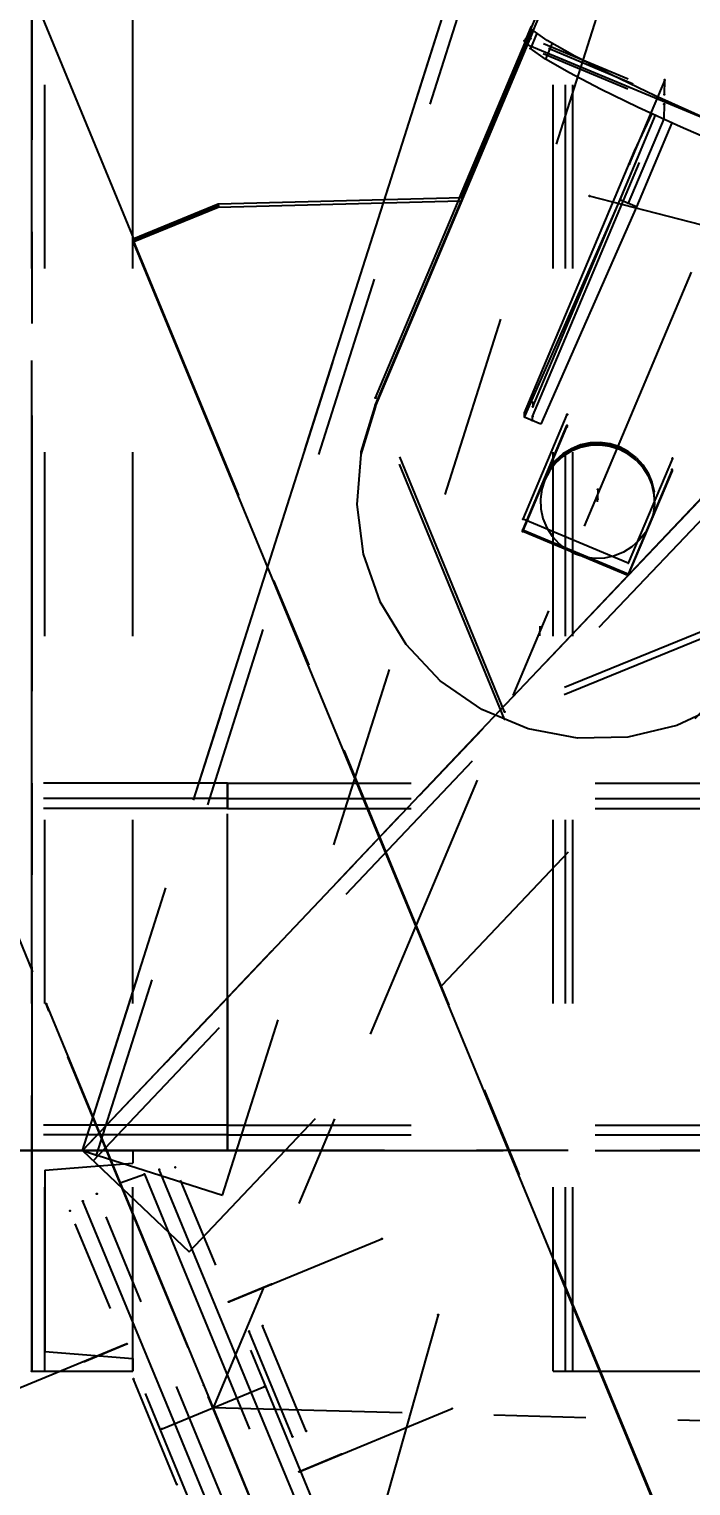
# Model space of a CAD drawing. Header units: millimetres. Extents: x 2368 to 8313, y 7493 to 11698.
# Drawn here: x 5296.59 to 5303.79, y 11269.77 to 11285.62 of the extents above; entities that cross this region are included whole.
import ezdxf

# ---------------------------------------------------------------- set-up
doc = ezdxf.new("R2010")
doc.units = ezdxf.units.MM
for name, pattern in [('XKITLINE00', [0]), ('XKITLINE02', [4, 2, -2]), ('XKITLINE03', [6, 3, -1, 1, -1])]:
    doc.linetypes.add(name, pattern=pattern)
doc.styles.add('ROMANS', font='romans.shx')
doc.dimstyles.new('MD300', dxfattribs={"dimtxt": 2.5, "dimasz": 2.5, "dimexe": 1, "dimexo": 1, "dimgap": 0.5, "dimtad": 1, "dimdec": 1, "dimlfac": 50, "dimrnd": 0.5, "dimdsep": 46, "dimtxsty": 'ROMANS', "dimcen": 1, "dimclrd": 146, "dimclre": 146, "dimclrt": 30, "dimadec": 1, "dimazin": 2, "dimtfac": 1, "dimtdec": 1, "dimtmove": 0, "dimatfit": 1, "dimfxl": 1, "dimtolj": 1, "dimtzin": 0, "dimlwd": -1, "dimlwe": -1, "dimarcsym": 0})

# ---------------------------------------------------------------- blocks, each defined once
blk = doc.blocks.new('*D37')
at = {"color": 146, "transparency": 16777216}
for p, q in [((6544.584, 11276.27), (6544.584, 10979.265)), ((5216.588, 11053.98), (5216.588, 10979.265)), ((5219.088, 10980.265), (6542.084, 10980.265))]:
    blk.add_line(p, q, dxfattribs=at)
for points in [[(5219.088, 10980.681), (5219.088, 10979.848), (5216.588, 10980.265)], [(6542.084, 10980.681), (6542.084, 10979.848), (6544.584, 10980.265)]]:
    blk.add_solid(points, dxfattribs=at)
at = {"layer": 'Defpoints', "color": 0, "transparency": 16777216}
for p in [(6544.584, 11277.27), (5216.588, 11054.98), (6544.584, 10980.265)]:
    blk.add_point(p, dxfattribs=at)
at = {"color": 30, "transparency": 16777216, "insert": (5880.586, 10982.015), "char_height": 2.5, "attachment_point": 5, "style": 'ROMANS'}
blk.add_mtext('\\A1;66400', dxfattribs=at)
blk = doc.blocks.new('*D38')
at = {"color": 146, "transparency": 16777216}
for p, q in [((3888.584, 11276.27), (3888.584, 10968.162)), ((6544.588, 11276.271), (6544.588, 10968.162)), ((6542.088, 10969.162), (3891.084, 10969.162))]:
    blk.add_line(p, q, dxfattribs=at)
for points in [[(3891.084, 10969.579), (3891.084, 10968.745), (3888.584, 10969.162)], [(6542.088, 10969.579), (6542.088, 10968.745), (6544.588, 10969.162)]]:
    blk.add_solid(points, dxfattribs=at)
at = {"layer": 'Defpoints', "color": 0, "transparency": 16777216}
for p in [(3888.584, 11277.27), (6544.588, 11277.271), (3888.584, 10969.162)]:
    blk.add_point(p, dxfattribs=at)
at = {"color": 30, "transparency": 16777216, "insert": (5216.586, 10970.912), "char_height": 2.5, "attachment_point": 5, "style": 'ROMANS'}
blk.add_mtext('\\A1;132800', dxfattribs=at)

msp = doc.modelspace()

# ---------------------------------------------------------------- linework, layer by layer
at = {"color": 8, "linetype": 'XKITLINE03'}
for p, q in [((5380.5882, 11072.0118), (5216.5882, 11469.2205)), ((5380.5882, 11072.0118), (5216.5882, 11469.2205)), ((5380.5882, 11465.4767), (5298.5882, 11270.6161)), ((5380.5882, 11465.4767), (5298.5882, 11270.6161)), ((5300.3569, 11281.608), (5303.6271, 11289.3791)), ((5300.357, 11281.608), (5303.6272, 11289.3791)), ((5300.3548, 11281.5284), (5303.625, 11289.2995)), ((5300.3549, 11281.5284), (5303.6251, 11289.2995)), ((5301.9749, 11285.4929), (5301.9881, 11285.4623)), ((5301.975, 11285.4929), (5301.9881, 11285.4623)), ((5301.9881, 11285.4623), (5306.8485, 11283.4322)), ((5301.9881, 11285.4623), (5306.8485, 11283.4322)), ((5306.8498, 11283.4817), (5301.9894, 11285.5119)), ((5306.8498, 11283.4817), (5301.9894, 11285.5119)), ((5306.7934, 11283.4247), (5302.0415, 11285.4096)), ((5306.7935, 11283.4247), (5302.0416, 11285.4096)), ((5306.7963, 11283.5344), (5302.0444, 11285.5193)), ((5306.7964, 11283.5344), (5302.0445, 11285.5193)), ((5303.5023, 11285.0696), (5303.1157, 11284.151)), ((5303.5023, 11285.0696), (5303.1158, 11284.151)), ((5303.4981, 11284.9103), (5303.5023, 11285.0696)), ((5303.4981, 11284.9103), (5303.5023, 11285.0696)), ((5302.065, 11281.4054), (5303.4952, 11284.8042)), ((5302.0651, 11281.4054), (5303.4953, 11284.8042)), ((5302.0678, 11281.5116), (5303.4981, 11284.9103)), ((5302.0679, 11281.5116), (5303.4981, 11284.9103)), ((5303.4952, 11284.8042), (5303.491, 11284.6449)), ((5303.4953, 11284.8042), (5303.4911, 11284.6449)), ((5303.4911, 11284.6449), (5303.1045, 11283.7263)), ((5303.491, 11284.6449), (5303.1045, 11283.7263)), ((5298.6456, 11283.6978), (5297.7208, 11283.3192)), ((5298.6456, 11283.6978), (5297.7208, 11283.3192)), ((5304.4309, 11283.354), (5302.6846, 11283.8051)), ((5304.431, 11283.354), (5302.6847, 11283.8051)), ((5297.7208, 11283.3192), (5305.3282, 11264.8934)), ((5297.7208, 11283.3192), (5305.3283, 11264.8934)), ((5301.7605, 11278.192), (5300.3569, 11281.608)), ((5301.7606, 11278.192), (5300.357, 11281.608)), ((5301.7584, 11278.1124), (5300.3548, 11281.5284)), ((5301.7585, 11278.1124), (5300.3549, 11281.5284)), ((5302.069, 11281.5558), (5302.0678, 11281.5116)), ((5302.0691, 11281.5558), (5302.0679, 11281.5116)), ((5301.9588, 11280.1539), (5302.4382, 11281.2929)), ((5301.9588, 11280.1539), (5302.4381, 11281.2929)), ((5301.9592, 11280.1681), (5302.4385, 11281.3071)), ((5301.9592, 11280.1681), (5302.4385, 11281.3071)), ((5301.9624, 11280.2884), (5302.4417, 11281.4274)), ((5301.9624, 11280.2884), (5302.4417, 11281.4274)), ((5302.0638, 11281.3612), (5302.065, 11281.4054)), ((5302.0639, 11281.3612), (5302.0651, 11281.4054)), ((5303.5817, 11280.8153), (5303.1024, 11279.6762)), ((5303.5818, 11280.8153), (5303.1025, 11279.6762)), ((5303.5821, 11280.8294), (5303.1028, 11279.6904)), ((5303.5821, 11280.8294), (5303.1028, 11279.6904)), ((5303.5853, 11280.9497), (5303.106, 11279.8107)), ((5303.5853, 11280.9497), (5303.106, 11279.8107)), ((5302.7736, 11280.612), (5302.7708, 11280.5058)), ((5302.7737, 11280.612), (5302.7709, 11280.5058)), ((5303.1028, 11279.6904), (5301.9592, 11280.1681)), ((5303.1028, 11279.6904), (5301.9592, 11280.1681)), ((5303.106, 11279.8107), (5301.9624, 11280.2884)), ((5303.106, 11279.8107), (5301.9624, 11280.2884)), ((5303.1025, 11279.6762), (5301.9588, 11280.1539)), ((5303.1024, 11279.6762), (5301.9588, 11280.1539)), ((5305.1896, 11279.5894), (5301.7605, 11278.192)), ((5305.1897, 11279.5894), (5301.7606, 11278.192)), ((5305.1875, 11279.5098), (5301.7584, 11278.1124)), ((5305.1876, 11279.5098), (5301.7585, 11278.1124)), ((5296.8036, 11274.9386), (5296.7726, 11275.0136)), ((5296.7726, 11275.0136), (5297.4369, 11273.4047)), ((5296.8035, 11274.9386), (5296.7726, 11275.0136)), ((5296.7726, 11275.0136), (5297.4368, 11273.4047)), ((5300.6073, 11265.7259), (5296.8035, 11274.9386)), ((5300.6073, 11265.7259), (5296.8036, 11274.9386)), ((5297.4368, 11273.4047), (5298.4872, 11270.8607)), ((5297.4369, 11273.4047), (5298.4872, 11270.8607)), ((5299.0041, 11270.7879), (5298.0043, 11273.2096)), ((5298.0043, 11273.2096), (5298.0043, 11273.2096)), ((5299.0042, 11270.7879), (5298.0043, 11273.2096)), ((5298.0043, 11273.2096), (5298.0043, 11273.2096)), ((5300.1444, 11268.4715), (5298.1781, 11273.234)), ((5300.1445, 11268.4715), (5298.1781, 11273.234)), ((5297.5769, 11273.0656), (5297.8414, 11273.1586)), ((5297.5769, 11273.0656), (5297.8414, 11273.1586)), ((5297.8414, 11273.1586), (5299.8526, 11268.2874)), ((5297.8414, 11273.1586), (5299.8526, 11268.2874)), ((5299.335, 11268.0737), (5297.3238, 11272.9449)), ((5299.335, 11268.0737), (5297.3238, 11272.9449)), ((5298.9983, 11267.9983), (5297.032, 11272.7608)), ((5298.9983, 11267.9983), (5297.032, 11272.7608)), ((5298.1722, 11270.4444), (5297.1724, 11272.8661)), ((5297.1724, 11272.8661), (5297.1724, 11272.8661)), ((5298.1723, 11270.4444), (5297.1724, 11272.8661)), ((5297.1724, 11272.8661), (5297.1724, 11272.8661)), ((5298.7611, 11271.7694), (5300.425, 11272.4564)), ((5298.7612, 11271.7694), (5300.425, 11272.4564)), ((5300.425, 11272.4564), (5300.425, 11272.4564)), ((5300.425, 11272.4564), (5300.425, 11272.4564)), ((5299.2233, 11271.9603), (5298.7611, 11271.7694)), ((5299.2233, 11271.9603), (5298.7612, 11271.7694)), ((5298.7611, 11271.7694), (5298.7611, 11271.7694)), ((5298.7612, 11271.7694), (5298.7612, 11271.7694)), ((5301.0376, 11271.6275), (5300.1444, 11268.4715)), ((5301.0377, 11271.6275), (5300.1445, 11268.4715)), ((5299.4534, 11270.3026), (5298.9801, 11271.4487)), ((5298.9801, 11271.4487), (5298.9801, 11271.4487)), ((5299.4533, 11270.3026), (5298.9801, 11271.4487)), ((5298.9801, 11271.4487), (5298.9801, 11271.4487)), ((5299.6013, 11270.3636), (5299.128, 11271.5098)), ((5299.128, 11271.5098), (5299.128, 11271.5098)), ((5299.6012, 11270.3636), (5299.128, 11271.5098)), ((5299.128, 11271.5098), (5299.128, 11271.5098)), ((5297.652, 11271.3115), (5295.9882, 11270.6245)), ((5297.652, 11271.3115), (5295.9882, 11270.6245)), ((5297.1898, 11271.1207), (5297.652, 11271.3115)), ((5297.1898, 11271.1207), (5297.652, 11271.3115)), ((5297.652, 11271.3115), (5297.652, 11271.3115)), ((5297.652, 11271.3115), (5297.652, 11271.3115)), ((5298.1963, 11269.7836), (5297.723, 11270.9297)), ((5297.723, 11270.9297), (5297.723, 11270.9297)), ((5298.1963, 11269.7836), (5297.7231, 11270.9297)), ((5297.7231, 11270.9297), (5297.7231, 11270.9297)), ((5298.0336, 11270.3872), (5299.1428, 11270.8451)), ((5298.0336, 11270.3872), (5299.1428, 11270.8451)), ((5298.4872, 11270.8607), (5299.6448, 11268.0572)), ((5298.4872, 11270.8607), (5299.6447, 11268.0572)), ((5300.004, 11268.3662), (5299.0041, 11270.7879)), ((5300.004, 11268.3662), (5299.0042, 11270.7879)), ((5462.5882, 11266.2684), (5298.5882, 11270.6161)), ((5462.5882, 11266.2684), (5298.5882, 11270.6161)), ((5298.5882, 11270.6161), (5298.5882, 11270.6161)), ((5299.5244, 11269.9208), (5301.1882, 11270.6078)), ((5299.5244, 11269.9208), (5301.1883, 11270.6078)), ((5301.1882, 11270.6078), (5301.1882, 11270.6078)), ((5301.1883, 11270.6078), (5301.1883, 11270.6078)), ((5299.1721, 11268.0227), (5298.1722, 11270.4444)), ((5299.1722, 11268.0227), (5298.1723, 11270.4444)), ((5299.6012, 11270.3636), (5299.6012, 11270.3636)), ((5299.6013, 11270.3636), (5299.6013, 11270.3636)), ((5299.4533, 11270.3026), (5299.4533, 11270.3026)), ((5299.4534, 11270.3026), (5299.4534, 11270.3026)), ((5299.9866, 11270.1116), (5299.5244, 11269.9208)), ((5299.9866, 11270.1116), (5299.5244, 11269.9208)), ((5299.5244, 11269.9208), (5299.5244, 11269.9208)), ((5299.5244, 11269.9208), (5299.5244, 11269.9208)), ((5298.1963, 11269.7836), (5298.1963, 11269.7836)), ((5298.1963, 11269.7836), (5298.1963, 11269.7836))]:
    msp.add_line(p, q, dxfattribs=at)
at = {"color": 8, "linetype": 'XKITLINE00'}
for p, q in [((5231.0412, 11444.848), (5297.7313, 11283.3241)), ((5300.3545, 11281.5151), (5302.0748, 11285.6031)), ((5302.0667, 11285.6088), (5300.3552, 11281.5416)), ((5302.0509, 11285.6521), (5301.9781, 11285.479)), ((5302.0536, 11285.6179), (5301.9881, 11285.4623)), ((5302.1121, 11285.5772), (5302.0416, 11285.4096)), ((5302.2251, 11285.4985), (5302.0442, 11285.6245)), ((5301.9796, 11285.4764), (5301.2679, 11283.7852)), ((5301.9858, 11285.4662), (5301.2785, 11283.7855)), ((5301.975, 11285.4929), (5301.9781, 11285.479)), ((5301.9781, 11285.479), (5301.9881, 11285.4623)), ((5302.002, 11285.4565), (5301.9881, 11285.4623)), ((5302.2068, 11285.2947), (5302.0416, 11285.4096)), ((5302.2794, 11285.4673), (5302.2068, 11285.2947)), ((5302.5238, 11285.3274), (5302.2251, 11285.4985)), ((5302.465, 11285.1453), (5302.2068, 11285.2947)), ((5302.9215, 11285.1226), (5302.5238, 11285.3274)), ((5302.8053, 11284.9676), (5302.465, 11285.1453)), ((5303.3981, 11284.8944), (5302.9215, 11285.1226)), ((5303.2134, 11284.7691), (5302.8053, 11284.9676)), ((5303.6722, 11284.5581), (5303.2134, 11284.7691)), ((5303.9298, 11284.6543), (5303.3981, 11284.8944)), ((5303.3989, 11284.6834), (5303.0123, 11283.7649)), ((5303.3608, 11284.7013), (5303.1711, 11284.2915)), ((5303.3989, 11284.6838), (5303.3989, 11284.6834)), ((5303.4072, 11284.6799), (5303.3989, 11284.6834)), ((5303.5807, 11284.6001), (5303.1968, 11283.6878)), ((5304.1623, 11284.3434), (5303.6722, 11284.5581)), ((5303.1711, 11284.2915), (5301.9728, 11281.444)), ((5298.6452, 11283.6801), (5297.7203, 11283.3015)), ((5298.6461, 11283.7155), (5297.7254, 11283.3385)), ((5301.2811, 11283.7502), (5298.6452, 11283.6801)), ((5298.6461, 11283.7155), (5298.6452, 11283.6801)), ((5301.2997, 11283.786), (5298.6461, 11283.7155)), ((5303.0123, 11283.7649), (5301.9717, 11281.3997)), ((5303.1968, 11283.6878), (5302.1561, 11281.3227)), ((5303.1968, 11283.6878), (5303.0123, 11283.7649)), ((5297.7205, 11283.3079), (5297.7203, 11283.3015)), ((5297.7203, 11283.3015), (5305.3278, 11264.8757)), ((5300.3545, 11281.5151), (5300.1968, 11280.9927)), ((5300.3552, 11281.5416), (5300.1975, 11281.0192)), ((5300.3552, 11281.5416), (5300.3545, 11281.5151)), ((5301.9728, 11281.444), (5301.9717, 11281.3997)), ((5302.1561, 11281.3227), (5301.9717, 11281.3997)), ((5302.6925, 11281.1184), (5302.5869, 11281.0956)), ((5302.8005, 11281.1227), (5302.6925, 11281.1184)), ((5302.9076, 11281.1082), (5302.8005, 11281.1227)), ((5300.1968, 11280.9927), (5300.1515, 11280.449)), ((5300.1975, 11281.0192), (5300.1968, 11280.9927)), ((5302.3948, 11280.9691), (5302.3148, 11280.8967)), ((5302.3951, 11280.9833), (5302.3151, 11280.9109)), ((5302.3951, 11280.9833), (5302.3151, 11280.9109)), ((5302.3955, 11280.9974), (5302.3155, 11280.925)), ((5302.4861, 11281.0265), (5302.3948, 11280.9691)), ((5302.4865, 11281.0407), (5302.3951, 11280.9833)), ((5302.4865, 11281.0407), (5302.3951, 11280.9833)), ((5302.4869, 11281.0549), (5302.3955, 11280.9974)), ((5302.5862, 11281.0673), (5302.4861, 11281.0265)), ((5302.5865, 11281.0815), (5302.4865, 11281.0407)), ((5302.5865, 11281.0815), (5302.4865, 11281.0407)), ((5302.5869, 11281.0956), (5302.4869, 11281.0549)), ((5302.6918, 11281.0901), (5302.5862, 11281.0673)), ((5302.6921, 11281.1043), (5302.5865, 11281.0815)), ((5302.6921, 11281.1043), (5302.5865, 11281.0815)), ((5302.7998, 11281.0944), (5302.6918, 11281.0901)), ((5302.8001, 11281.1085), (5302.6921, 11281.1043)), ((5302.8001, 11281.1085), (5302.6921, 11281.1043)), ((5302.9068, 11281.0798), (5302.7998, 11281.0944)), ((5302.9072, 11281.094), (5302.8001, 11281.1085)), ((5302.9072, 11281.094), (5302.8001, 11281.1085)), ((5303.0098, 11281.047), (5302.9068, 11281.0798)), ((5303.0102, 11281.0612), (5302.9072, 11281.094)), ((5303.0102, 11281.0612), (5302.9072, 11281.094)), ((5303.0105, 11281.0753), (5302.9076, 11281.1082)), ((5303.0102, 11281.0612), (5303.0098, 11281.047)), ((5303.1054, 11280.9969), (5303.0098, 11281.047)), ((5303.0105, 11281.0753), (5303.0102, 11281.0612)), ((5303.1058, 11281.011), (5303.0102, 11281.0612)), ((5303.1058, 11281.011), (5303.0102, 11281.0612)), ((5303.1062, 11281.0252), (5303.0105, 11281.0753)), ((5303.1909, 11280.931), (5303.1054, 11280.9969)), ((5303.1913, 11280.9451), (5303.1058, 11281.011)), ((5303.1913, 11280.9451), (5303.1058, 11281.011)), ((5303.1916, 11280.9593), (5303.1062, 11281.0252)), ((5303.1916, 11280.9593), (5303.2643, 11280.8796)), ((5302.2486, 11280.8116), (5302.1983, 11280.7163)), ((5302.249, 11280.8258), (5302.1987, 11280.7305)), ((5302.249, 11280.8258), (5302.1987, 11280.7305)), ((5302.2494, 11280.8399), (5302.1991, 11280.7447)), ((5302.3148, 11280.8967), (5302.2486, 11280.8116)), ((5302.3151, 11280.9109), (5302.249, 11280.8258)), ((5302.3151, 11280.9109), (5302.249, 11280.8258)), ((5302.3155, 11280.925), (5302.2494, 11280.8399)), ((5303.1909, 11280.931), (5303.2636, 11280.8513)), ((5303.1913, 11280.9451), (5303.2639, 11280.8655)), ((5303.1913, 11280.9451), (5303.2639, 11280.8655)), ((5303.2636, 11280.8513), (5303.3213, 11280.7603)), ((5303.2639, 11280.8655), (5303.3216, 11280.7744)), ((5303.2639, 11280.8655), (5303.3216, 11280.7744)), ((5303.2643, 11280.8796), (5303.322, 11280.7886)), ((5302.1983, 11280.7163), (5302.1654, 11280.6138)), ((5302.1987, 11280.7305), (5302.1658, 11280.628)), ((5302.1987, 11280.7305), (5302.1658, 11280.628)), ((5302.1991, 11280.7447), (5302.1661, 11280.6421)), ((5302.1987, 11280.7305), (5302.1983, 11280.7163)), ((5302.1991, 11280.7447), (5302.1987, 11280.7305)), ((5303.3213, 11280.7603), (5303.3622, 11280.6606)), ((5303.3216, 11280.7744), (5303.3626, 11280.6748)), ((5303.3216, 11280.7744), (5303.3626, 11280.6748)), ((5303.322, 11280.7886), (5303.3629, 11280.6889)), ((5303.3622, 11280.6606), (5303.3851, 11280.5554)), ((5303.3626, 11280.6748), (5303.3855, 11280.5696)), ((5303.3626, 11280.6748), (5303.3855, 11280.5696)), ((5303.3629, 11280.6889), (5303.3859, 11280.5837)), ((5302.1654, 11280.6138), (5302.1508, 11280.5072)), ((5302.1508, 11280.5072), (5302.1551, 11280.3996)), ((5303.3851, 11280.5554), (5303.3894, 11280.4479)), ((5300.1515, 11280.449), (5300.2207, 11279.9077)), ((5302.1551, 11280.3996), (5302.178, 11280.2944)), ((5303.3749, 11280.3412), (5303.3419, 11280.2387)), ((5303.3894, 11280.4479), (5303.3749, 11280.3412)), ((5302.178, 11280.2944), (5302.219, 11280.1948)), ((5302.219, 11280.1948), (5302.2767, 11280.1037)), ((5303.3419, 11280.2387), (5303.2916, 11280.1434)), ((5302.2767, 11280.1037), (5302.3493, 11280.024)), ((5302.4348, 11279.9581), (5302.3493, 11280.024)), ((5303.2255, 11280.0583), (5303.1455, 11279.9859)), ((5303.2916, 11280.1434), (5303.2255, 11280.0583)), ((5300.2207, 11279.9077), (5300.4014, 11279.3927)), ((5302.5305, 11279.908), (5302.4348, 11279.9581)), ((5302.6334, 11279.8752), (5302.5305, 11279.908)), ((5302.7405, 11279.8606), (5302.6334, 11279.8752)), ((5302.8485, 11279.8649), (5302.7405, 11279.8606)), ((5302.9541, 11279.8877), (5302.8485, 11279.8649)), ((5303.0541, 11279.9285), (5302.9541, 11279.8877)), ((5303.1455, 11279.9859), (5303.0541, 11279.9285)), ((5300.4014, 11279.3927), (5300.6856, 11278.9262)), ((5300.6856, 11278.9262), (5301.061, 11278.5288)), ((5301.5111, 11278.2178), (5301.061, 11278.5288)), ((5304.1304, 11278.2747), (5303.6351, 11278.042)), ((5302.0162, 11278.0068), (5301.5111, 11278.2178)), ((5302.5544, 11277.9051), (5302.0162, 11278.0068)), ((5303.6351, 11278.042), (5303.102, 11277.9169)), ((5303.102, 11277.9169), (5302.5544, 11277.9051))]:
    msp.add_line(p, q, dxfattribs=at)
at = {"color": 1, "linetype": 'XKITLINE03'}
for p, q in [((5316.6571, 11293.9667), (5297.1672, 11273.4162)), ((5297.1672, 11273.4162), (5316.6572, 11293.9667)), ((5316.6571, 11293.9667), (5297.1672, 11273.4162)), ((5296.6172, 11271.0162), (5296.6172, 11293.4162)), ((5296.6172, 11293.4162), (5296.6172, 11271.0162)), ((5297.1673, 11273.4162), (5303.5172, 11293.4162)), ((5134.4319, 11273.4162), (5298.7443, 11273.4162)), ((5298.7443, 11273.4162), (5134.432, 11273.4162)), ((5296.6172, 11273.4162), (5296.6172, 11273.4162)), ((5462.4534, 11273.4162), (5298.7444, 11273.4162)), ((5462.4534, 11273.4162), (5298.7444, 11273.4162)), ((5298.7445, 11273.4162), (5462.4535, 11273.4162)), ((5298.7445, 11273.4162), (5462.4535, 11273.4162))]:
    msp.add_line(p, q, dxfattribs=at)
at = {"color": 3, "linetype": 'XKITLINE02'}
for p, q in [((5297.1672, 11273.4162), (5316.6572, 11293.9667)), ((5297.2833, 11273.3061), (5316.7733, 11293.8566)), ((5296.6172, 11271.0162), (5296.6172, 11293.4162)), ((5296.7572, 11271.0162), (5296.7572, 11293.4162)), ((5296.7572, 11271.0162), (5296.7572, 11293.4162)), ((5297.1673, 11273.4162), (5303.5172, 11293.4162)), ((5297.3198, 11273.3678), (5303.6697, 11293.3678)), ((5297.3198, 11273.3678), (5303.6697, 11293.3678)), ((5297.7172, 11271.0162), (5297.7172, 11293.4162)), ((5298.3282, 11272.3152), (5317.8181, 11292.8657)), ((5298.6922, 11272.932), (5305.0422, 11292.932)), ((5302.501, 11271.0162), (5302.501, 11290.2154)), ((5302.4242, 11271.0162), (5302.4242, 11289.9735)), ((5302.2882, 11271.0162), (5302.2882, 11289.5451)), ((5296.6172, 11271.0162), (5296.6172, 11286.0224)), ((5297.1672, 11273.4162), (5307.1614, 11283.9542)), ((5297.1672, 11273.4162), (5307.1614, 11283.9542)), ((5297.1673, 11273.4162), (5300.4525, 11283.7635)), ((5297.2833, 11273.3061), (5306.8087, 11283.3498)), ((5297.2833, 11273.3061), (5306.8087, 11283.3498)), ((5297.7172, 11271.0162), (5297.7172, 11283.3582)), ((5298.3281, 11272.3152), (5306.2462, 11280.6641)), ((5298.3281, 11272.3152), (5306.2462, 11280.6641)), ((5302.7701, 11280.4775), (5302.7705, 11280.4917)), ((5302.7704, 11280.4917), (5302.7708, 11280.5058)), ((5302.7705, 11280.4917), (5302.7709, 11280.5058)), ((5302.7708, 11280.5058), (5302.7715, 11280.5324)), ((5302.7709, 11280.5058), (5302.7716, 11280.5324)), ((5302.1447, 11279.0177), (5302.1475, 11279.1239)), ((5298.7443, 11277.4162), (5134.4319, 11277.4162)), ((5298.7443, 11277.4162), (5134.432, 11277.4162)), ((5298.7443, 11277.1398), (5298.7443, 11277.4162)), ((5298.7443, 11273.4162), (5298.7443, 11277.4162)), ((5298.7443, 11277.4162), (5298.7443, 11277.4162)), ((5298.7443, 11277.4162), (5298.7443, 11277.2462)), ((5298.7443, 11273.4162), (5298.7443, 11277.4162)), ((5298.7444, 11277.4162), (5462.4534, 11277.4162)), ((5298.7444, 11277.4162), (5307.5871, 11277.4162)), ((5298.7444, 11277.1398), (5298.7444, 11277.4162)), ((5298.7444, 11273.4162), (5298.7444, 11277.4162)), ((5298.7444, 11277.4162), (5462.4534, 11277.4162)), ((5298.7444, 11277.4162), (5307.5871, 11277.4162)), ((5298.7444, 11275.0792), (5298.7444, 11277.4162)), ((5298.7445, 11277.4162), (5298.7445, 11277.4162)), ((5298.7445, 11277.4162), (5298.7445, 11277.2462)), ((5298.7445, 11273.4162), (5298.7445, 11277.4162)), ((5298.7445, 11277.4162), (5462.4535, 11277.4162)), ((5298.7445, 11277.4162), (5298.7445, 11277.4162)), ((5298.7445, 11277.4162), (5298.7445, 11277.2462)), ((5298.7445, 11273.4162), (5298.7445, 11277.4162)), ((5298.7445, 11277.4162), (5462.4535, 11277.4162)), ((5298.7443, 11277.2462), (5134.4319, 11277.2462)), ((5298.7443, 11277.2462), (5134.432, 11277.2462)), ((5298.7443, 11277.2462), (5298.7443, 11277.1398)), ((5298.7444, 11277.2462), (5462.4534, 11277.2462)), ((5298.7444, 11277.2462), (5462.4534, 11277.2462)), ((5298.7445, 11277.2462), (5298.7445, 11277.1398)), ((5298.7445, 11277.2462), (5462.4535, 11277.2462)), ((5298.7445, 11277.2462), (5298.7445, 11277.1398)), ((5298.7445, 11277.2462), (5462.4535, 11277.2462)), ((5298.7443, 11277.1398), (5134.4319, 11277.1398)), ((5298.7443, 11277.1398), (5134.432, 11277.1398)), ((5298.7444, 11277.1398), (5462.4534, 11277.1398)), ((5298.7444, 11277.1398), (5462.4534, 11277.1398)), ((5298.7444, 11273.4162), (5298.7444, 11277.1398)), ((5298.7445, 11277.1398), (5462.4535, 11277.1398)), ((5298.7445, 11277.1398), (5462.4535, 11277.1398)), ((5298.7444, 11275.0792), (5298.7444, 11273.4162)), ((5298.7443, 11273.6926), (5134.4319, 11273.6926)), ((5298.7443, 11273.6926), (5134.432, 11273.6926)), ((5298.7443, 11273.6926), (5298.7443, 11273.5862)), ((5298.7444, 11273.6926), (5462.4534, 11273.6926)), ((5298.7444, 11273.6926), (5462.4534, 11273.6926)), ((5298.7445, 11273.6926), (5298.7445, 11273.5862)), ((5298.7445, 11273.6926), (5462.4535, 11273.6926)), ((5298.7445, 11273.6926), (5298.7445, 11273.5862)), ((5298.7445, 11273.6926), (5462.4535, 11273.6926)), ((5298.7443, 11273.5862), (5134.4319, 11273.5862)), ((5298.7443, 11273.5862), (5134.432, 11273.5862)), ((5298.7443, 11273.5862), (5298.7443, 11273.4162)), ((5298.7444, 11273.5862), (5462.4534, 11273.5862)), ((5298.7444, 11273.5862), (5462.4534, 11273.5862)), ((5298.7445, 11273.5862), (5298.7445, 11273.4162)), ((5298.7445, 11273.5862), (5462.4535, 11273.5862)), ((5298.7445, 11273.5862), (5298.7445, 11273.4162)), ((5298.7445, 11273.5862), (5462.4535, 11273.5862)), ((5298.7443, 11273.4162), (5134.4319, 11273.4162)), ((5293.0421, 11273.4162), (5298.7443, 11273.4162)), ((5296.6172, 11273.4162), (5297.7172, 11273.4162)), ((5296.6172, 11273.4162), (5296.6172, 11271.0162)), ((5296.6172, 11273.4162), (5296.6172, 11271.0162)), ((5297.1672, 11273.4162), (5298.3281, 11272.3152)), ((5297.1672, 11273.4162), (5298.3282, 11272.3152)), ((5297.1672, 11273.4162), (5298.3281, 11272.3152)), ((5297.1673, 11273.4162), (5298.6922, 11272.932)), ((5297.1673, 11273.4162), (5297.3198, 11273.3678)), ((5297.1673, 11273.4162), (5297.1673, 11273.4162)), ((5297.3198, 11273.3678), (5297.3198, 11273.3678)), ((5297.7172, 11273.4162), (5297.7172, 11273.2802)), ((5297.7172, 11273.4162), (5297.7172, 11273.2802)), ((5298.7443, 11273.4162), (5298.7443, 11273.4162)), ((5298.7444, 11273.4162), (5309.2386, 11273.4162)), ((5298.7444, 11273.4162), (5309.2386, 11273.4162)), ((5298.7445, 11273.4162), (5298.7445, 11273.4162)), ((5298.7445, 11273.4162), (5462.4535, 11273.4162)), ((5298.7445, 11273.4162), (5298.7445, 11273.4162)), ((5298.7445, 11273.4162), (5462.4535, 11273.4162)), ((5296.7572, 11273.2034), (5297.7172, 11273.2802)), ((5296.7572, 11273.2034), (5296.7572, 11271.229)), ((5296.7572, 11273.2034), (5296.7572, 11271.229)), ((5296.7572, 11271.229), (5297.7172, 11271.1522)), ((5297.7172, 11271.1522), (5297.7172, 11271.0162)), ((5297.7172, 11271.1522), (5297.7172, 11271.0162)), ((5296.6172, 11271.0162), (5297.7172, 11271.0162)), ((5296.6172, 11271.0162), (5297.7172, 11271.0162)), ((5296.6172, 11271.0162), (5297.7172, 11271.0162)), ((5302.2882, 11271.0162), (5304.6882, 11271.0162))]:
    msp.add_line(p, q, dxfattribs=at)
at = {"color": 7, "linetype": 'XKITLINE00'}
for p, q in [((5297.7172, 11283.3582), (5297.7172, 11292.0862)), ((5300.4525, 11283.7635), (5303.095, 11292.0862))]:
    msp.add_line(p, q, dxfattribs=at)
at = {"color": 3, "linetype": 'XKITLINE00'}
for p, q in [((5302.7701, 11280.4775), (5302.7704, 11280.4917)), ((5302.1446, 11279.0177), (5302.1474, 11279.1239))]:
    msp.add_line(p, q, dxfattribs=at)
at = {"color": 8, "linetype": 'XKITLINE00'}
for centre in [(5301.9749, 11285.4929), (5301.975, 11285.4929), (5301.9881, 11285.4623), (5301.9881, 11285.4623), (5301.9881, 11285.4623), (5301.9881, 11285.4623), (5301.9894, 11285.5119), (5301.9894, 11285.5119), (5302.0415, 11285.4096), (5302.0416, 11285.4096), (5302.0444, 11285.5193), (5302.0445, 11285.5193), (5303.5023, 11285.0696), (5303.5023, 11285.0696), (5303.5023, 11285.0696), (5303.5023, 11285.0696), (5303.4952, 11284.8042), (5303.4952, 11284.8042), (5303.4953, 11284.8042), (5303.4953, 11284.8042), (5303.4981, 11284.9103), (5303.4981, 11284.9103), (5303.4981, 11284.9103), (5303.4981, 11284.9103), (5303.491, 11284.6449), (5303.491, 11284.6449), (5303.4911, 11284.6449), (5303.4911, 11284.6449), (5303.1157, 11284.151), (5303.1158, 11284.151), (5298.6456, 11283.6978), (5298.6456, 11283.6978), (5302.6846, 11283.8051), (5302.6847, 11283.8051), (5303.1045, 11283.7263), (5303.1045, 11283.7263), (5297.7208, 11283.3192), (5297.7208, 11283.3192), (5297.7208, 11283.3192), (5297.7208, 11283.3192), (5300.3569, 11281.608), (5300.3569, 11281.608), (5300.357, 11281.608), (5300.357, 11281.608), (5300.3548, 11281.5284), (5300.3548, 11281.5284), (5300.3549, 11281.5284), (5300.3549, 11281.5284), (5302.0678, 11281.5116), (5302.0678, 11281.5116), (5302.0679, 11281.5116), (5302.0679, 11281.5116), (5302.069, 11281.5558), (5302.0691, 11281.5558), (5302.0638, 11281.3612), (5302.0639, 11281.3612), (5302.065, 11281.4054), (5302.065, 11281.4054), (5302.0651, 11281.4054), (5302.0651, 11281.4054), (5302.4381, 11281.2929), (5302.4382, 11281.2929), (5302.4385, 11281.3071), (5302.4385, 11281.3071), (5302.4417, 11281.4274), (5302.4417, 11281.4274), (5303.5817, 11280.8153), (5303.5818, 11280.8153), (5303.5821, 11280.8294), (5303.5821, 11280.8294), (5303.5853, 11280.9497), (5303.5853, 11280.9497), (5302.7708, 11280.5058), (5302.7709, 11280.5058), (5302.7736, 11280.612), (5302.7737, 11280.612), (5301.9592, 11280.1681), (5301.9592, 11280.1681), (5301.9592, 11280.1681), (5301.9592, 11280.1681), (5301.9624, 11280.2884), (5301.9624, 11280.2884), (5301.9624, 11280.2884), (5301.9624, 11280.2884), (5301.9588, 11280.1539), (5301.9588, 11280.1539), (5301.9588, 11280.1539), (5301.9588, 11280.1539), (5303.1028, 11279.6904), (5303.1028, 11279.6904), (5303.1028, 11279.6904), (5303.1028, 11279.6904), (5303.106, 11279.8107), (5303.106, 11279.8107), (5303.106, 11279.8107), (5303.106, 11279.8107), (5303.1024, 11279.6762), (5303.1024, 11279.6762), (5303.1025, 11279.6762), (5303.1025, 11279.6762), (5301.7584, 11278.1124), (5301.7584, 11278.1124), (5301.7585, 11278.1124), (5301.7585, 11278.1124), (5301.7605, 11278.192), (5301.7605, 11278.192), (5301.7606, 11278.192), (5301.7606, 11278.192), (5296.7726, 11275.0136), (5296.7726, 11275.0136), (5296.7726, 11275.0136), (5296.7726, 11275.0136), (5296.8035, 11274.9386), (5296.8035, 11274.9386), (5296.8036, 11274.9386), (5296.8036, 11274.9386), (5297.4368, 11273.4047), (5297.4368, 11273.4047), (5297.4369, 11273.4047), (5297.4369, 11273.4047), (5298.0043, 11273.2096), (5298.0043, 11273.2096), (5298.0043, 11273.2096), (5298.0043, 11273.2096), (5298.1781, 11273.234), (5298.1781, 11273.234), (5297.5769, 11273.0656), (5297.5769, 11273.0656), (5297.8414, 11273.1586), (5297.8414, 11273.1586), (5297.8414, 11273.1586), (5297.8414, 11273.1586), (5297.3238, 11272.9449), (5297.3238, 11272.9449), (5297.032, 11272.7608), (5297.032, 11272.7608), (5297.1724, 11272.8661), (5297.1724, 11272.8661), (5297.1724, 11272.8661), (5297.1724, 11272.8661), (5300.425, 11272.4564), (5300.425, 11272.4564), (5300.425, 11272.4564), (5300.425, 11272.4564), (5299.2233, 11271.9603), (5299.2233, 11271.9603), (5298.7611, 11271.7694), (5298.7611, 11271.7694), (5298.7611, 11271.7694), (5298.7612, 11271.7694), (5298.7612, 11271.7694), (5298.7612, 11271.7694), (5301.0376, 11271.6275), (5301.0377, 11271.6275), (5298.9801, 11271.4487), (5298.9801, 11271.4487), (5298.9801, 11271.4487), (5298.9801, 11271.4487), (5299.128, 11271.5098), (5299.128, 11271.5098), (5299.128, 11271.5098), (5299.128, 11271.5098), (5297.652, 11271.3115), (5297.652, 11271.3115), (5297.652, 11271.3115), (5297.652, 11271.3115), (5297.652, 11271.3115), (5297.652, 11271.3115), (5297.1898, 11271.1207), (5297.1898, 11271.1207), (5297.723, 11270.9297), (5297.723, 11270.9297), (5297.7231, 11270.9297), (5297.7231, 11270.9297), (5298.4872, 11270.8607), (5298.4872, 11270.8607), (5298.4872, 11270.8607), (5298.4872, 11270.8607), (5299.1428, 11270.8451), (5299.1428, 11270.8451), (5299.0041, 11270.7879), (5299.0041, 11270.7879), (5299.0042, 11270.7879), (5299.0042, 11270.7879), (5298.5882, 11270.6161), (5298.5882, 11270.6161), (5298.5882, 11270.6161), (5298.5882, 11270.6161), (5298.5882, 11270.6161), (5301.1882, 11270.6078), (5301.1882, 11270.6078), (5301.1883, 11270.6078), (5301.1883, 11270.6078), (5298.0336, 11270.3872), (5298.0336, 11270.3872), (5298.1722, 11270.4444), (5298.1722, 11270.4444), (5298.1723, 11270.4444), (5298.1723, 11270.4444), (5299.6012, 11270.3636), (5299.6012, 11270.3636), (5299.6013, 11270.3636), (5299.6013, 11270.3636), (5299.4533, 11270.3026), (5299.4533, 11270.3026), (5299.4534, 11270.3026), (5299.4534, 11270.3026), (5299.9866, 11270.1116), (5299.9866, 11270.1116), (5299.5244, 11269.9208), (5299.5244, 11269.9208), (5299.5244, 11269.9208), (5299.5244, 11269.9208), (5299.5244, 11269.9208), (5299.5244, 11269.9208), (5298.1963, 11269.7836), (5298.1963, 11269.7836), (5298.1963, 11269.7836), (5298.1963, 11269.7836)]:
    msp.add_circle(centre, 0.004, dxfattribs=at)
at = {"color": 1, "linetype": 'XKITLINE00'}
for centre in [(5296.6172, 11273.4162), (5297.1672, 11273.4162), (5297.1672, 11273.4162), (5297.1672, 11273.4162), (5297.1673, 11273.4162), (5298.7443, 11273.4162), (5298.7443, 11273.4162), (5298.7444, 11273.4162), (5298.7444, 11273.4162), (5298.7445, 11273.4162), (5298.7445, 11273.4162), (5296.6172, 11271.0162), (5296.6172, 11271.0162)]:
    msp.add_circle(centre, 0.004, dxfattribs=at)

# ---------------------------------------------------------------- dimensions: what is measured, and where the dimension line sits
for base, p1, p2, picture, middle in [((3888.5836, 10969.1621), (6544.5882, 11277.2708), (3888.5836, 11277.2703), '*D38', (5216.5859, 10970.9121)), ((6544.5838, 10980.2647), (5216.5882, 11054.9804), (6544.5838, 11277.2701), '*D37', (5880.586, 10982.0147))]:
    dim = msp.add_linear_dim(base=base, p1=p1, p2=p2, dimstyle='MD300')
    dim.commit()
    dim.dimension.update_dxf_attribs({"geometry": picture, "text_midpoint": middle})

doc.saveas('drawing.dxf')
